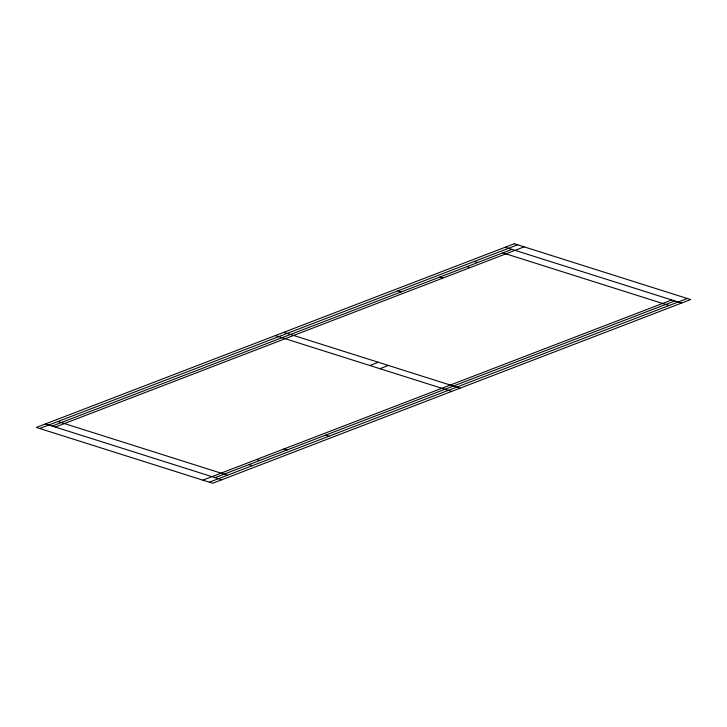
<?xml version="1.0" encoding="UTF-8"?>
<svg xmlns="http://www.w3.org/2000/svg" width="727" height="727" viewBox="0 0 727 727"><rect width="100%" height="100%" fill="white"/><g stroke="black" fill="none" stroke-linecap="round" stroke-linejoin="round"><path stroke-width="1.09" d="M39.712 428.503L517.669 244.799M52.171 426.067L511.926 249.361M55.288 427.058L524.149 246.853M369.834 365.508L378.276 362.264M379.912 368.698L388.354 365.454M202.851 480.147L671.712 299.942M215.074 477.639L674.829 300.933M209.331 482.201L687.288 298.497M505.21 247.235L681.544 303.059M502.82 252.869L669.076 305.494M474.331 261.456L477.694 262.52M467.052 266.609L470.169 267.6M439.744 277.105L442.852 278.096M397.823 290.864L401.186 291.927M283.775 332.348L460.109 388.163M275.333 335.592L451.667 391.408M325.551 435.173L328.913 436.236M283.884 449.004L286.992 449.995M256.567 459.509L259.675 460.491M249.043 464.58L252.405 465.643M57.924 421.506L227.533 475.204M45.456 423.941L221.79 479.765M514.316 243.736L36.35 427.44L212.684 483.264L690.65 299.56L514.316 243.736"/></g></svg>
